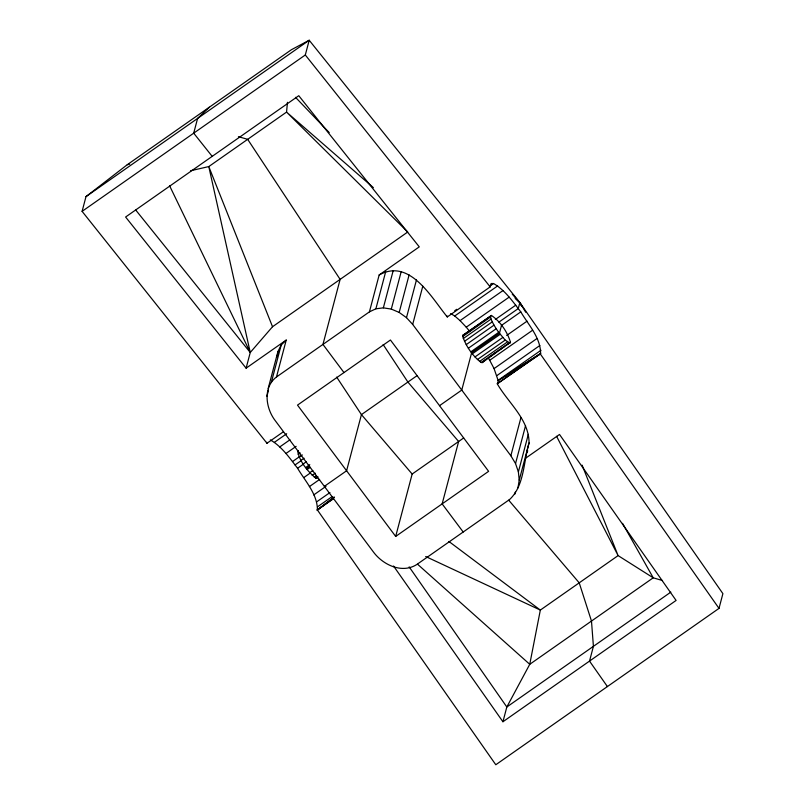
<?xml version="1.0" encoding="UTF-8"?>
<svg xmlns="http://www.w3.org/2000/svg" width="805" height="805" viewBox="0 0 805 805"><rect width="100%" height="100%" fill="white"/><g stroke="black" fill="none" stroke-linecap="round" stroke-linejoin="round"><path stroke-width="1.21" d="M287.466 102.316L286.55 112.096L208.787 166.575L190.604 170.751M462.724 336.49L462.855 335.242L491.453 315.449C500.448 321.608 507.381 331.841 510.471 342.266L482.245 362.592L481.169 362.502C472.716 356.041 466.175 346.532 462.724 336.49L490.527 317.009L490.658 315.771M283.32 431.812L266.978 443.263L82.1 211.353L85.994 196.621L127.25 164.723L291.41 49.719L309.2 40.25L519.849 302.579L722.9 593.647L719.006 608.379L495.8 764.75L317.391 509.957C317.552 494.24 305.206 481.189 297.578 468.258C289.579 457.934 281.861 446.534 270.319 439.902M497.711 383.643L498.204 380.685L540.598 353.596C540.759 337.869 528.412 324.818 520.785 311.887C512.785 301.563 505.067 290.162 493.535 283.531L491.12 283.531L490.185 286.892L447.288 316.949C431.832 298.252 409.926 257.721 379.165 274.968L369.415 311.867L276.477 376.982C262.641 387.487 265.72 408.326 275.27 420.693L373.44 552.009C382.928 564.838 401.906 573.945 416.718 564.567L509.656 499.462C524.558 485.546 523.461 461.446 529.066 442.911C529.006 419.164 508.166 402.892 497.249 383.764L540.598 353.596L497.249 383.764M277.111 356.806L277.967 351.453L281.197 345.023L286.228 340.072L276.477 376.982M517.957 487.9L519.215 480.203L529.066 442.911M82.1 211.353L305.306 54.982L309.2 40.25L85.994 196.621M379.165 274.968L419.274 246.863L298.776 95.704L125.61 217.018L246.109 368.177L250.254 352.489L272.523 326.739L407.733 232.011L286.55 112.096L373.389 187.656M268.176 388.533L277.967 351.453M266.908 396.241L268.498 390.224M271.436 381.973L281.197 345.023M369.415 311.867L375.885 308.798L385.645 271.849M375.885 308.798L383.351 307.852L393.152 270.772M519.215 480.203L518.39 471.901L515.542 463.559L510.853 455.741L412.683 324.425L406.485 317.673L399.189 312.441L391.3 309.09L401.152 271.798M399.189 312.441L409.111 274.877M406.485 317.673L416.497 279.798M412.683 324.425L422.786 286.208M395.678 536.432L488.615 471.328L390.445 340.012L297.508 405.116L395.678 536.432L412.16 474.044L463.68 437.95M501.545 325.311L499.432 333.3L471.629 352.771L461.768 390.083L439.53 405.67M512.262 294.177L519.849 302.579L518.269 308.557L498.859 322.151M510.853 455.741L520.956 417.523M515.542 463.559L525.554 425.674M518.39 471.901L528.322 434.338M514.687 494.471L515.321 492.086M393.544 566.016L502.934 721.753L506.828 707.001L529.75 664.306L540.336 610.079L618.099 555.601L653.227 577.809L662.535 580.556M526.651 453.054L527.748 450.82M317.442 477.496L317.019 478.341L315.952 478.25C307.621 471.448 299.621 461.688 297.629 450.991L298.434 450.669M482.245 362.592L485.757 359.583M209.33 107.226L197.597 118.436L193.703 133.167L212.188 156.361M333.733 498.516L317.391 509.957L334.125 497.067M317.391 509.957L334.156 497.208M246.109 368.177L286.228 340.072M454.724 310.72L456.767 309.291M489.45 286.389L493.535 283.531M274.425 442.307L286.681 433.724M450.639 313.578L454.734 315.983L497.631 285.936M279.748 446.946L289.961 439.792M454.734 315.983L460.058 320.621L502.954 290.575M285.936 453.507L296.139 446.352M460.058 320.621L466.246 327.182L509.142 297.136M464.686 334.206L491.453 315.449M298.051 454.312L300.114 452.873M463.278 338.563L491.08 319.092L490.527 317.009M292.557 461.537L299.702 456.526M495.337 319.474L515.764 305.165M299.249 457.089L302.338 454.926M464.465 341.34L492.268 321.869L491.08 319.092M416.99 375.694L361.435 414.615L346.593 470.774L324.355 486.351M301 460.38L304.089 458.216M466.216 344.631L494.018 325.15L492.268 321.869M295.063 464.928L301.191 460.641M303.183 463.942L306.272 461.778M468.409 348.203L496.212 328.722L494.018 325.15M297.578 468.258L303.706 463.972M501.384 325.482L520.785 311.887M305.669 467.554L309.784 464.666M470.885 351.805L498.687 332.334L505.198 340.113L510.048 343.121M306.413 468.52L309.502 466.357M307.138 469.526L310.227 467.363M472.364 353.777L500.167 334.296M309.734 472.706L312.823 470.543M474.96 356.957L502.753 337.486M303.877 477.516L310.005 473.219M506.667 335.454L527.084 321.145M312.179 475.332L315.268 473.169M477.395 359.583L505.198 340.113M314.292 477.224L316.355 475.785M479.518 361.475L507.321 342.004M315.952 478.25L318.005 476.812M481.169 362.502L508.971 343.031M488.846 357.42L496.051 352.369M499.14 350.205L504.292 346.593M506.345 345.154L510.471 342.266M309.392 486.602L319.605 479.448M498.204 380.685L494.069 368.589L489.712 360.288L532.598 330.231M313.749 494.914L326.005 486.321M494.069 368.589L536.955 338.543M316.647 501.867L329.929 492.569M496.957 375.543L539.853 345.496M317.804 506.627L332.103 496.615M541.01 350.266L498.114 380.312L540.598 353.596M316.928 510.088L333.27 498.637M525.574 458.236L559.515 434.459L676.099 600.439L502.934 721.753M670.827 592.118L506.828 707.001L409.161 566.871M462.855 335.242L463.65 334.92M127.25 164.723L129.686 164.17M383.351 307.852L391.3 309.09M238.431 136.669L247.668 139.335L340.133 279.375L322.946 344.419L343.976 372.564M425.684 556.527L540.336 610.079L448.918 541.473M417.594 564.265L529.75 664.306L653.227 577.809L622.547 523.351M521.529 305.94L519.849 302.579L515.311 298.252L519.849 302.579L525.715 312.229M295.526 97.325L329.225 132.604M508.73 500.207L579.218 582.84L591.484 621.058L593.416 646.345L589.522 661.096L607.403 686.564M412.16 474.044L361.435 414.615L336.681 377.112M466.246 327.182L469.919 331.65M135.773 210.075L250.254 352.489L208.787 166.575L272.523 326.739M305.306 54.982L490.185 286.892M463.187 532.014L442.146 503.88L458.629 441.492L407.904 382.063L383.15 344.56M540.135 353.717L719.006 608.379M496.212 328.722L498.687 332.334M488.484 358.265L489.712 360.288M556.597 436.33L618.099 555.601L582.116 465.159M519.849 302.579L520.946 304.843M169.513 185.613L250.254 352.489M447.117 315.973L447.288 316.949M266.807 442.297L266.978 443.263"/></g></svg>
